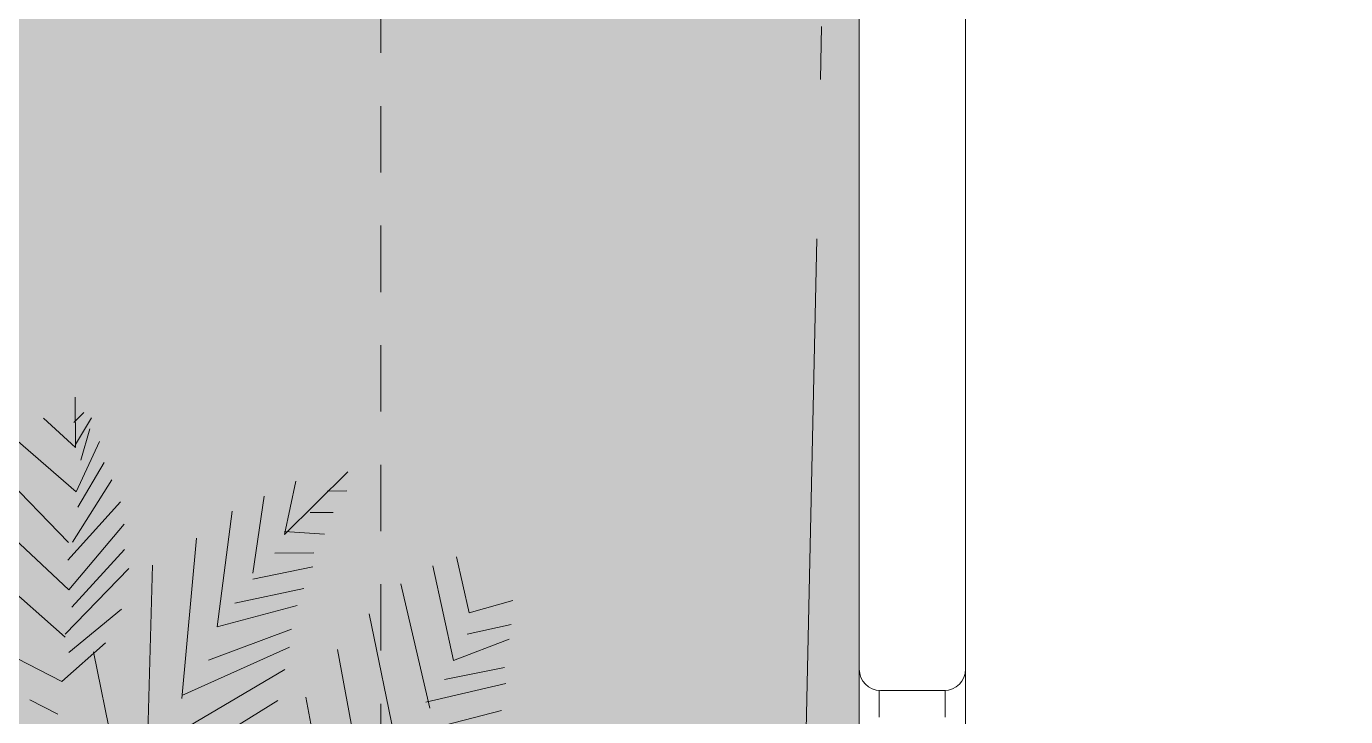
# Model space of a CAD drawing. Header units: metres. Extents: x 8 to 2416, y -346 to 476.
# Drawn here: x 26.385 to 28.866, y 48.454 to 49.754 of the extents above; entities that cross this region are included whole.
import ezdxf

# ---------------------------------------------------------------- set-up
doc = ezdxf.new("R2010")
doc.units = ezdxf.units.M
for name, pattern in [('0', [0]), ('ACAD_ISO10W100', [18, 12, -3, 0, -3]), ('HIDDEN2', [0.1875, 0.125, -0.0625])]:
    doc.linetypes.add(name, pattern=pattern)
doc.layers.get('0').update_dxf_attribs({"color": 250, "linetype": '0', "lineweight": 20})
for name, color, linetype, lineweight in [('A-DOOR', 35, 'Continuous', 5), ('A-WALL', 250, 'Continuous', 20), ('ARBOLES', 86, 'Continuous', 0), ('baños', 140, 'Continuous', 0)]:
    doc.layers.add(name, color=color, linetype=linetype, lineweight=lineweight)
for name, color, linetype, lineweight, true_color in [('grama', 7, 'Continuous', 0, 0x698c45), ('SOLAR', 7, 'ACAD_ISO10W100', 9, 0xff1414), ('Techos 1', 7, 'HIDDEN2', 9, 0x42391a)]:
    doc.layers.add(name, color=color, linetype=linetype, lineweight=lineweight, true_color=true_color)

# ---------------------------------------------------------------- blocks, each defined once
blk = doc.blocks.new('palma a')
at = {"layer": 'ARBOLES', "color": 87, "true_color": 0x4f6a34}
for p, q in [((1165.1491, 93.9797), (1165.1481, 94.0971)), ((1165.1446, 94.0383), (1165.1686, 94.0616)), ((1165.1491, 93.9797), (1165.074, 94.0481)), ((1165.1491, 93.9866), (1165.1858, 94.0491)), ((1165.1501, 93.8761), (1165.0092, 93.9992)), ((1165.1615, 93.9501), (1165.1824, 94.0233)), ((1165.1501, 93.8761), (1165.2049, 93.994)), ((1165.1544, 93.8404), (1165.2154, 93.9448)), ((1165.1324, 93.7585), (1164.9726, 93.9229)), ((1165.1418, 93.7586), (1165.2337, 93.9045)), ((1165.6355, 93.7768), (1165.7834, 93.9231)), ((1165.6355, 93.7768), (1165.6624, 93.9014)), ((1165.7355, 93.8782), (1165.7813, 93.8786)), ((1165.1312, 93.7172), (1165.2539, 93.8529)), ((1165.5618, 93.6864), (1165.5882, 93.8662)), ((1165.1334, 93.648), (1164.9361, 93.8328)), ((1165.479, 93.5613), (1165.5139, 93.831)), ((1165.6956, 93.8279), (1165.7494, 93.8284)), ((1165.1334, 93.648), (1165.2625, 93.8011)), ((1165.6355, 93.7837), (1165.7287, 93.7776)), ((1165.3966, 93.3948), (1165.4306, 93.7681)), ((1165.1251, 93.5375), (1164.8997, 93.7358)), ((1165.1403, 93.6078), (1165.2629, 93.7415)), ((1165.613, 93.733), (1165.7045, 93.7338)), ((1166.0659, 93.5941), (1166.0367, 93.7251)), ((1165.125, 93.5444), (1165.2728, 93.6976)), ((1165.3144, 93.2076), (1165.3286, 93.705)), ((1165.5619, 93.6725), (1165.7014, 93.7014)), ((1166.0295, 93.4833), (1165.981, 93.7039)), ((1165.9746, 93.3723), (1165.9068, 93.6618)), ((1165.5198, 93.6169), (1165.681, 93.651)), ((1165.1331, 93.502), (1165.2561, 93.603)), ((1165.479, 93.5613), (1165.665, 93.6113)), ((1166.0659, 93.5941), (1166.1681, 93.6226)), ((1165.901, 93.2611), (1165.8329, 93.592)), ((1166.0615, 93.5448), (1166.1636, 93.5668)), ((1165.459, 93.4837), (1165.6522, 93.5565)), ((1165.1167, 93.4338), (1165.2184, 93.5245)), ((1165.288, 93.0278), (1165.1906, 93.5035)), ((1165.3965, 93.4017), (1165.6472, 93.5144)), ((1165.8275, 93.143), (1165.7591, 93.5085)), ((1166.0295, 93.4833), (1166.1596, 93.5328)), ((1165.1167, 93.4338), (1164.9856, 93.5017)), ((1165.3825, 93.312), (1165.6369, 93.4622)), ((1166.0086, 93.4386), (1166.1484, 93.4667)), ((1165.9652, 93.386), (1166.1512, 93.4291)), ((1165.108, 93.3577), (1165.0425, 93.3917)), ((1165.3144, 93.2007), (1165.6203, 93.3899)), ((1165.7539, 93.0388), (1165.6855, 93.3973)), ((1165.9639, 93.3209), (1166.1412, 93.3667))]:
    blk.add_line(p, q, dxfattribs=at)
blk = doc.blocks.new('PL BASE 1N NASAS 09')
at = {"layer": 'A-DOOR'}
for p, q in [((-122.3935, -39.6997), (-122.3935, -39.7497)), ((-122.2695, -39.6997), (-122.2695, -39.7497))]:
    blk.add_line(p, q, dxfattribs=at)
at = {"layer": 'A-WALL'}
for p, q in [((-122.4311, -39.6597), (-122.4311, -37.2397)), ((-122.2311, -39.6597), (-122.2311, -37.2333)), ((-122.4311, -40.941), (-122.4311, -39.6597)), ((-122.2311, -40.941), (-122.2311, -39.6597)), ((-122.2711, -39.6997), (-122.3911, -39.6997))]:
    blk.add_line(p, q, dxfattribs=at)
for centre, start, end in [((-122.3911, -39.6597), 180, 270), ((-122.2711, -39.6597), 270, 360)]:
    blk.add_arc(centre, 0.04, start, end, dxfattribs=at)
at = {"layer": 'Techos 1'}
blk.add_line((-123.3311, -42.5497), (-123.3311, -34.3497), dxfattribs=at)
blk = doc.blocks.new('PL MUEBLES 1N NASAS 09')
at = {"layer": 'baños'}
blk.add_blockref('PL BASE 1N NASAS 09', (162.2615, 88.2033), dxfattribs=at)

msp = doc.modelspace()

# ---------------------------------------------------------------- hatches: boundary and pattern name
at = {"layer": 'grama', "transparency": 33554495}
h = msp.add_hatch(color=256, dxfattribs=at)
h.dxf.hatch_style = 1
edge = h.paths.add_edge_path()
edge.add_line((80.8091, 57.9566), (21.0607, 57.947))
edge.add_line((21.0607, 57.947), (21.0385, 56.947))
edge.add_line((21.0385, 56.947), (37.3509, 56.9496))
edge.add_arc((37.351, 56.3496), 0.6, 0.0092, 90.0092, ccw=False)
edge.add_line((37.951, 56.3497), (37.9514, 53.9497))
edge.add_arc((37.3514, 53.9496), 0.6, -89.9908, 0.0092, ccw=False)
edge.add_line((37.3515, 53.3496), (36.0515, 53.3494))
edge.add_arc((36.0515, 53.0494), 0.3, 90.0092, 180.0139)
edge.add_line((35.7515, 53.0493), (35.7516, 52.9481))
edge.add_line((35.7516, 52.9481), (52.3266, 52.9536))
edge.add_line((52.3266, 52.9536), (52.3266, 53.2536))
edge.add_line((52.3266, 53.2536), (62.2016, 53.2536))
edge.add_line((62.2016, 53.2536), (62.2016, 47.4481))
edge.add_line((62.2016, 47.4481), (63.2016, 47.4481))
edge.add_line((63.2016, 47.4481), (63.2016, 53.2549))
edge.add_line((63.2016, 53.2549), (70.7634, 53.2529))
edge.add_line((70.7634, 53.2529), (70.7634, 47.7461))
edge.add_line((70.7634, 47.7461), (71.3634, 47.7481))
edge.add_line((71.3634, 47.7481), (71.3634, 38.1618))
edge.add_line((71.3634, 38.1618), (70.7634, 38.1624))
edge.add_line((70.7634, 38.1624), (70.7634, 32.6542))
edge.add_line((70.7634, 32.6542), (63.2016, 32.6549))
edge.add_line((63.2016, 32.6549), (63.2016, 38.459))
edge.add_line((63.2016, 38.459), (62.2016, 38.459))
edge.add_line((62.2016, 38.459), (62.1891, 32.6536))
edge.add_line((62.1891, 32.6536), (52.3266, 32.6536))
edge.add_line((52.3266, 32.6536), (52.3266, 32.9536))
edge.add_line((52.3266, 32.9536), (27.9516, 32.959))
edge.add_line((27.9516, 32.959), (27.9516, 39.359))
edge.add_line((27.9516, 39.359), (26.8226, 39.359))
edge.add_line((26.8226, 39.359), (26.8226, 40.259))
edge.add_line((26.8226, 40.259), (26.4226, 40.259))
edge.add_line((26.4226, 40.259), (26.4226, 45.6481))
edge.add_line((26.4226, 45.6481), (26.8226, 45.6481))
edge.add_line((26.8226, 45.6481), (26.8226, 46.5481))
edge.add_line((26.8226, 46.5481), (27.9516, 46.5481))
edge.add_line((27.9516, 46.5481), (27.9516, 52.9481))
edge.add_line((27.9516, 52.9481), (28.1515, 52.9481))
edge.add_line((28.1515, 52.9481), (28.1515, 53.0481))
edge.add_arc((27.8515, 53.0481), 0.3, 0.0092, 90.0092)
edge.add_line((27.8515, 53.3481), (25.1634, 53.3476))
edge.add_arc((25.1635, 52.5476), 0.8, 90.0092, 198.7971)
edge.add_arc((-3.0236, 42.9535), 28.9752, -26.20209, 18.79711, ccw=False)
edge.add_arc((21.1796, 31.043), 2, 270, 333.7979, ccw=False)
edge.add_line((21.1796, 29.043), (20.4196, 29.043))
edge.add_line((20.4196, 29.043), (20.3955, 27.9576))
edge.add_line((20.3955, 27.9576), (80.305, 27.9575))
edge.add_line((80.305, 27.9575), (80.8091, 57.9566))

# ---------------------------------------------------------------- linework, layer by layer
at = {"layer": 'SOLAR', "ltscale": 0.1}
msp.add_lwpolyline([(65.3869, 32.9575), (27.5082, 32.9576), (27.9516, 52.9481), (65.7229, 52.9542)], close=True, dxfattribs=at)

# ---------------------------------------------------------------- block references
msp.add_blockref('PL MUEBLES 1N NASAS 09', (-11.8789, 0))
at = {"layer": 'ARBOLES', "xscale": 0.8071706068944033, "yscale": 0.8071706068944033, "zscale": 0.8071706068944033}
msp.add_blockref('palma a', (-913.9964, -26.8967), dxfattribs=at)

doc.saveas('drawing.dxf')
